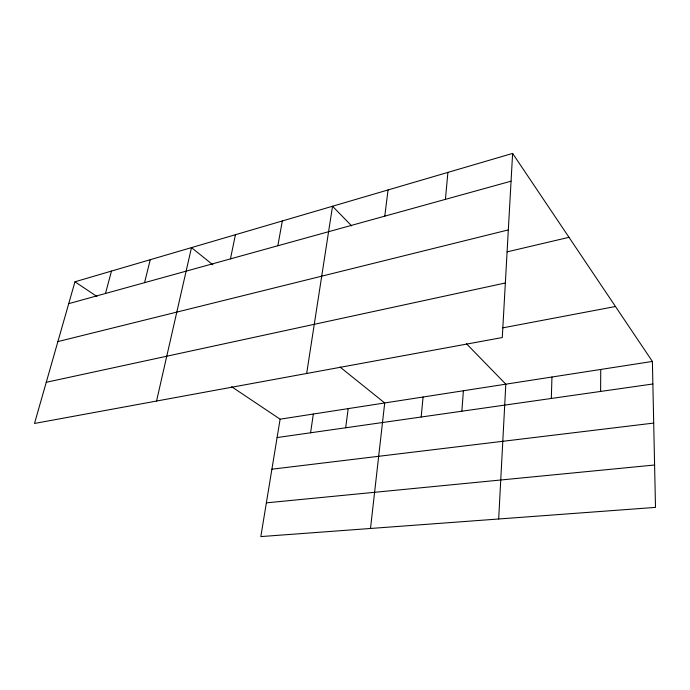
<?xml version="1.0" encoding="UTF-8"?>
<svg xmlns="http://www.w3.org/2000/svg" width="690" height="690" viewBox="0 0 690 690"><rect width="100%" height="100%" fill="white"/><g stroke="black" fill="none" stroke-linecap="round" stroke-linejoin="round"><path stroke-width="1.03" d="M600.619 391.437L600.731 369.452M551.319 398.466L551.957 377.016M498.68 518.992L505.822 384.175L466.44 343.732M512.618 153.413L502.286 337.548L34.5 423.462L74.969 281.787L512.618 153.413L652.386 361.439L655.5 507.392L260.829 536.587L280.114 419.184L231.65 386.728M461.869 411.214L463.387 390.756M445.421 199.358L447.905 172.397M421.176 417.019L423.065 397.009M370.504 528.471L384.71 402.96L339.998 367.011M384.779 216.151L388.047 189.957M345.673 427.783L348.183 408.627M310.578 432.785L313.355 414.026M306.671 373.471L332.52 206.241L351.676 225.915M277.837 245.761L282.322 220.964M230.46 258.879L235.419 234.721M156.552 401.045L191.484 247.607L212.882 264.813M144.555 282.659L150.256 259.699M105.492 293.474L111.495 271.075M68.724 303.66L511.057 181.185M57.891 341.585L508.323 229.908M507.09 251.859L568.991 237.326M46.265 382.286L505.347 282.986M502.803 327.853L615.471 306.507M280.114 419.184L652.386 361.439M277.095 437.555L652.869 383.985M271.894 469.2L653.697 423.074M266.375 502.855L654.594 465M74.969 281.787L96.919 296.484"/></g></svg>
